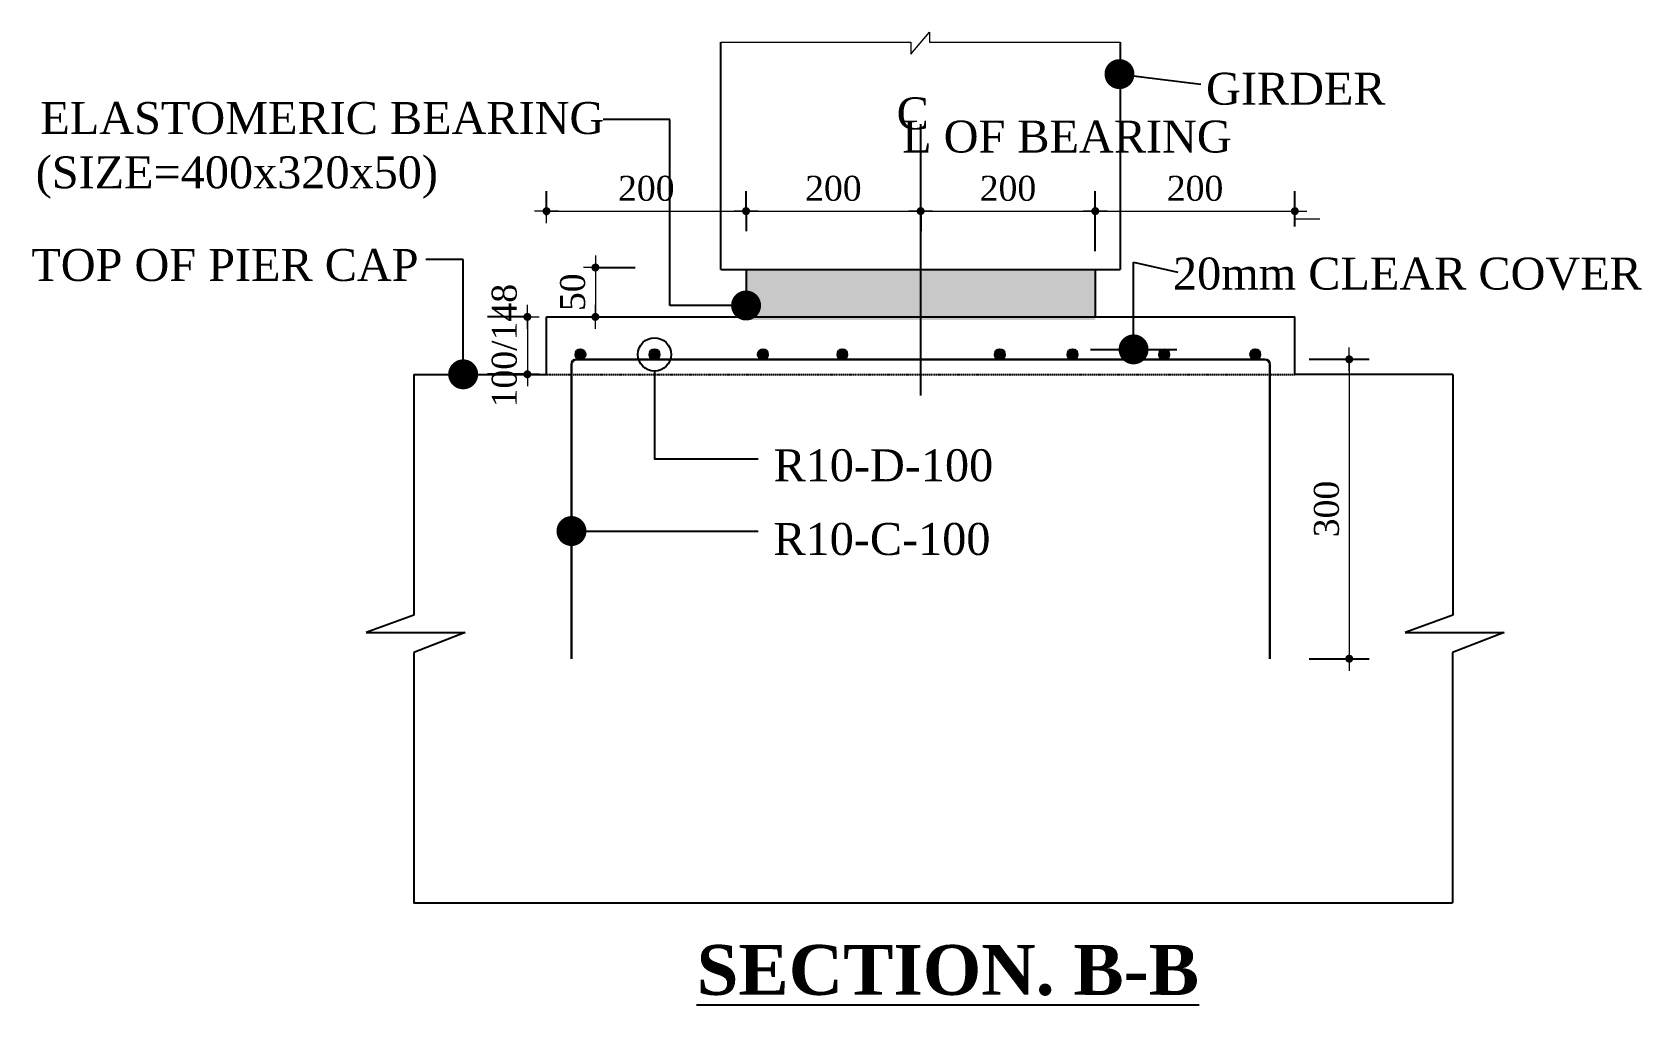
# Model space of a CAD drawing. Header units: millimetres. Extents: x -11624 to 10878, y 376 to 14439.
# Drawn here: x 1302 to 2915, y 6179 to 7154 of the extents above; entities that cross this region are included whole.
import ezdxf

# ---------------------------------------------------------------- set-up
doc = ezdxf.new("R2010")
doc.units = ezdxf.units.MM
doc.header["$LTSCALE"] = 4
doc.linetypes.add('HIDDEN', pattern=[9.525, 6.35, -3.175])
for name, color, linetype in [('Bearing  peat', 11, 'Continuous'), ('Extra Line', 70, 'Continuous'), ('Girder Line', 11, 'Continuous'), ('Hatching', 35, 'Continuous'), ('Text', 7, 'Continuous')]:
    doc.layers.add(name, color=color, linetype=linetype)
doc.layers.add('Ber', color=12, linetype='Continuous', lineweight=30)
doc.layers.add('Dimision', color=4, linetype='Continuous', lineweight=18)
doc.styles.get("Standard").update_dxf_attribs({"font": 'times.ttf'})
doc.dimstyles.new('ISO-25', dxfattribs={"dimtxt": 15, "dimasz": 15, "dimexe": 20, "dimexo": 10.625, "dimgap": 15, "dimtad": 1, "dimdec": 1, "dimdsep": 46, "dimtxsty": 'Standard', "dimblk": 'DOT', "dimcen": 2.5, "dimclrd": 256, "dimclre": 256, "dimclrt": 256, "dimadec": 0, "dimazin": 0, "dimtfac": 1, "dimtdec": 1, "dimtix": 1, "dimtmove": 0, "dimatfit": 3, "dimldrblk": 'DOT', "dimfxl": 1, "dimlwd": -1, "dimarcsym": 0})
doc.dimstyles.new('ISO-25N', dxfattribs={"dimtxt": 25, "dimasz": 0.2, "dimexe": 40, "dimexo": 40, "dimgap": 25, "dimtad": 1, "dimdec": 0, "dimtxsty": 'Standard', "dimblk": 'D_TIC', "dimcen": 52.5, "dimclrd": 256, "dimclre": 256, "dimclrt": 256, "dimadec": 0, "dimazin": 0, "dimtfac": 1, "dimtdec": 0, "dimtix": 1, "dimtmove": 0, "dimatfit": 3, "dimldrblk": 'DOT', "dimfxl": 40, "dimfxlon": 1, "dimlwd": -1, "dimarcsym": 0})

# ---------------------------------------------------------------- blocks, each defined once
blk = doc.blocks.new('D_TIC')
at = {"layer": 'Dimision', "ltscale": 5}
for p, q in [((-60, 0), (60, 0)), ((0, 60), (0, -60))]:
    blk.add_line(p, q, dxfattribs=at)
at = {"layer": 'Dimision', "ltscale": 5, "const_width": 20}
blk.add_lwpolyline([(-10, 0, 1), (10, 0, 1)], format="xyb", close=True, dxfattribs=at)
blk = doc.blocks.new('*D53')
at = {"layer": 'Defpoints', "color": 0, "linetype": 'Continuous', "ltscale": 0.1, "transparency": 16777216}
for p in [(2017.7, 6974.3), (2017.7, 6954.3), (1817.7, 6940)]:
    blk.add_point(p, dxfattribs=at)
at = {"layer": 'Dimision', "linetype": 'Continuous', "lineweight": -2, "ltscale": 0.1, "transparency": 16777216}
for p, q in [((1817.7, 6970), (1817.7, 6994.3)), ((2017.7, 6974.3), (2017.7, 6994.3))]:
    blk.add_line(p, q, dxfattribs=at)
at = {"layer": 'Dimision', "linetype": 'Continuous', "ltscale": 0.1, "transparency": 16777216}
blk.add_line((1817.9, 6974.3), (2017.5, 6974.3), dxfattribs=at)
at = {"layer": 'Dimision', "linetype": 'Continuous', "ltscale": 0.1, "transparency": 16777216, "xscale": 0.2, "yscale": 0.2, "zscale": 0.2, "rotation": 180}
blk.add_blockref('D_TIC', (1817.7, 6974.3), dxfattribs=at)
at = {"layer": 'Dimision', "linetype": 'Continuous', "ltscale": 0.1, "transparency": 16777216, "xscale": 0.2, "yscale": 0.2, "zscale": 0.2}
blk.add_blockref('D_TIC', (2017.7, 6974.3), dxfattribs=at)
at = {"layer": 'Dimision', "linetype": 'Continuous', "ltscale": 0.1, "transparency": 16777216, "insert": (1917.7, 6997), "char_height": 25, "attachment_point": 5}
blk.add_mtext('200', dxfattribs=at)
blk = doc.blocks.new('_Dot')
at = {"color": 0, "linetype": 'ByBlock', "lineweight": -2}
blk.add_line((-0.5, 0), (-1, 0), dxfattribs=at)
at = {"color": 0, "linetype": 'ByBlock', "const_width": 0.5}
blk.add_lwpolyline([(-0.25, 0, 1), (0.25, 0, 1)], format="xyb", close=True, dxfattribs=at)
blk = doc.blocks.new('*D54')
at = {"layer": 'Defpoints', "color": 0, "linetype": 'Continuous', "ltscale": 0.1, "transparency": 16777216}
for p in [(2567.7, 6974.3), (2367.7, 6940), (2567.7, 6928.8)]:
    blk.add_point(p, dxfattribs=at)
at = {"layer": 'Dimision', "linetype": 'Continuous', "lineweight": -2, "ltscale": 0.1, "transparency": 16777216}
for p, q in [((2367.7, 6970), (2367.7, 6994.3)), ((2567.7, 6958.8), (2567.7, 6994.3))]:
    blk.add_line(p, q, dxfattribs=at)
at = {"layer": 'Dimision', "linetype": 'Continuous', "ltscale": 0.1, "transparency": 16777216}
blk.add_line((2367.9, 6974.3), (2567.5, 6974.3), dxfattribs=at)
at = {"layer": 'Dimision', "linetype": 'Continuous', "ltscale": 0.1, "transparency": 16777216, "xscale": 0.2, "yscale": 0.2, "zscale": 0.2, "rotation": 180}
blk.add_blockref('D_TIC', (2367.7, 6974.3), dxfattribs=at)
at = {"layer": 'Dimision', "linetype": 'Continuous', "ltscale": 0.1, "transparency": 16777216, "xscale": 0.2, "yscale": 0.2, "zscale": 0.2}
blk.add_blockref('D_TIC', (2567.7, 6974.3), dxfattribs=at)
at = {"layer": 'Dimision', "linetype": 'Continuous', "ltscale": 0.1, "transparency": 16777216, "insert": (2467.7, 6997), "char_height": 25, "attachment_point": 5}
blk.add_mtext('200', dxfattribs=at)
blk = doc.blocks.new('*D55')
at = {"layer": 'Defpoints', "color": 0, "linetype": 'Continuous', "ltscale": 0.1, "transparency": 16777216}
for p in [(1819.2, 6868.3), (1798.5, 6810.8), (1819.2, 6810.8)]:
    blk.add_point(p, dxfattribs=at)
at = {"layer": 'Dimision', "linetype": 'Continuous', "lineweight": -2, "ltscale": 0.1, "transparency": 16777216}
for p, q in [((1798.5, 6868.3), (1758.5, 6868.3)), ((1798.5, 6810.8), (1758.5, 6810.8))]:
    blk.add_line(p, q, dxfattribs=at)
at = {"layer": 'Dimision', "linetype": 'Continuous', "ltscale": 0.1, "transparency": 16777216}
blk.add_line((1798.5, 6868.1), (1798.5, 6811), dxfattribs=at)
at = {"layer": 'Dimision', "linetype": 'Continuous', "ltscale": 0.1, "transparency": 16777216, "xscale": 0.2, "yscale": 0.2, "zscale": 0.2}
for p, rotation in [((1798.5, 6868.3), 90), ((1798.5, 6810.8), 270)]:
    blk.add_blockref('D_TIC', p, dxfattribs=dict(at, rotation=rotation))
at = {"layer": 'Dimision', "linetype": 'Continuous', "ltscale": 0.1, "transparency": 16777216, "insert": (1775.5, 6839.5), "char_height": 20, "attachment_point": 5, "rotation": 90}
blk.add_mtext('{\\H1.25x;100/148}', dxfattribs=at)
blk = doc.blocks.new('*D179')
at = {"layer": 'Defpoints', "color": 0, "linetype": 'Continuous', "ltscale": 0.1, "transparency": 16777216}
for p in [(2537.7, 6825.8), (2542.7, 6525.8), (2622.2, 6525.8)]:
    blk.add_point(p, dxfattribs=at)
at = {"layer": 'Dimision', "linetype": 'Continuous', "lineweight": -2, "ltscale": 0.1, "transparency": 16777216}
for p, q in [((2582.2, 6825.8), (2642.2, 6825.8)), ((2582.2, 6525.8), (2642.2, 6525.8))]:
    blk.add_line(p, q, dxfattribs=at)
at = {"layer": 'Dimision', "linetype": 'Continuous', "ltscale": 0.1, "transparency": 16777216}
blk.add_line((2622.2, 6825.6), (2622.2, 6526), dxfattribs=at)
at = {"layer": 'Dimision', "linetype": 'Continuous', "ltscale": 0.1, "transparency": 16777216, "xscale": 0.2, "yscale": 0.2, "zscale": 0.2}
for p, rotation in [((2622.2, 6825.8), 90), ((2622.2, 6525.8), 270)]:
    blk.add_blockref('D_TIC', p, dxfattribs=dict(at, rotation=rotation))
at = {"layer": 'Dimision', "linetype": 'Continuous', "ltscale": 0.1, "transparency": 16777216, "insert": (2599.5, 6675.8), "char_height": 25, "attachment_point": 5, "rotation": 90}
blk.add_mtext('300', dxfattribs=at)
blk = doc.blocks.new('*D56')
at = {"layer": 'Defpoints', "color": 0, "linetype": 'Continuous', "ltscale": 0.1, "transparency": 16777216}
for p in [(1856.7, 6917.8), (1856.7, 6868.3), (1866.7, 6868.3)]:
    blk.add_point(p, dxfattribs=at)
at = {"layer": 'Dimision', "linetype": 'Continuous', "ltscale": 0.1, "transparency": 16777216}
for p, q in [((1866.7, 6918), (1866.7, 6918.2)), ((1866.7, 6917.8), (1866.7, 6868.3)), ((1866.7, 6868.1), (1866.7, 6867.9))]:
    blk.add_line(p, q, dxfattribs=at)
at = {"layer": 'Dimision', "linetype": 'Continuous', "lineweight": -2, "ltscale": 0.1, "transparency": 16777216}
for p, q in [((1866.7, 6917.8), (1906.7, 6917.8)), ((1866.7, 6868.3), (1906.7, 6868.3))]:
    blk.add_line(p, q, dxfattribs=at)
at = {"layer": 'Dimision', "linetype": 'Continuous', "ltscale": 0.1, "transparency": 16777216, "xscale": 0.2, "yscale": 0.2, "zscale": 0.2}
for p, rotation in [((1866.7, 6917.8), 270), ((1866.7, 6868.3), 90)]:
    blk.add_blockref('D_TIC', p, dxfattribs=dict(at, rotation=rotation))
at = {"layer": 'Dimision', "linetype": 'Continuous', "ltscale": 0.1, "transparency": 16777216, "insert": (1844, 6893), "char_height": 25, "attachment_point": 5, "rotation": 90}
blk.add_mtext('50', dxfattribs=at)
blk = doc.blocks.new('*D57')
at = {"layer": 'Defpoints', "color": 0, "linetype": 'Continuous', "ltscale": 0.1, "transparency": 16777216}
for p in [(2017.7, 6990.7), (2192.7, 6974.3), (2192.7, 6915.7)]:
    blk.add_point(p, dxfattribs=at)
at = {"layer": 'Dimision', "linetype": 'Continuous', "lineweight": -2, "ltscale": 0.1, "transparency": 16777216}
for p, q in [((2192.7, 6945.7), (2192.7, 6994.3)), ((2017.7, 6974.3), (2017.7, 6954.3))]:
    blk.add_line(p, q, dxfattribs=at)
at = {"layer": 'Dimision', "linetype": 'Continuous', "ltscale": 0.1, "transparency": 16777216}
blk.add_line((2017.9, 6974.3), (2192.5, 6974.3), dxfattribs=at)
at = {"layer": 'Dimision', "linetype": 'Continuous', "ltscale": 0.1, "transparency": 16777216, "xscale": 0.2, "yscale": 0.2, "zscale": 0.2, "rotation": 180}
blk.add_blockref('D_TIC', (2017.7, 6974.3), dxfattribs=at)
at = {"layer": 'Dimision', "linetype": 'Continuous', "ltscale": 0.1, "transparency": 16777216, "xscale": 0.2, "yscale": 0.2, "zscale": 0.2}
blk.add_blockref('D_TIC', (2192.7, 6974.3), dxfattribs=at)
at = {"layer": 'Dimision', "linetype": 'Continuous', "ltscale": 0.1, "transparency": 16777216, "insert": (2105.2, 6997), "char_height": 25, "attachment_point": 5}
blk.add_mtext('200', dxfattribs=at)
blk = doc.blocks.new('*D58')
at = {"layer": 'Defpoints', "color": 0, "linetype": 'Continuous', "ltscale": 0.1, "transparency": 16777216}
for p in [(2192.7, 6990.7), (2367.7, 6974.3), (2367.7, 6876.1)]:
    blk.add_point(p, dxfattribs=at)
at = {"layer": 'Dimision', "linetype": 'Continuous', "lineweight": -2, "ltscale": 0.1, "transparency": 16777216}
for p, q in [((2367.7, 6934.3), (2367.7, 6994.3)), ((2192.7, 6974.3), (2192.7, 6954.3))]:
    blk.add_line(p, q, dxfattribs=at)
at = {"layer": 'Dimision', "linetype": 'Continuous', "ltscale": 0.1, "transparency": 16777216}
blk.add_line((2192.9, 6974.3), (2367.5, 6974.3), dxfattribs=at)
at = {"layer": 'Dimision', "linetype": 'Continuous', "ltscale": 0.1, "transparency": 16777216, "xscale": 0.2, "yscale": 0.2, "zscale": 0.2, "rotation": 180}
blk.add_blockref('D_TIC', (2192.7, 6974.3), dxfattribs=at)
at = {"layer": 'Dimision', "linetype": 'Continuous', "ltscale": 0.1, "transparency": 16777216, "xscale": 0.2, "yscale": 0.2, "zscale": 0.2}
blk.add_blockref('D_TIC', (2367.7, 6974.3), dxfattribs=at)
at = {"layer": 'Dimision', "linetype": 'Continuous', "ltscale": 0.1, "transparency": 16777216, "insert": (2280.2, 6997), "char_height": 25, "attachment_point": 5}
blk.add_mtext('200', dxfattribs=at)

msp = doc.modelspace()

# ---------------------------------------------------------------- hatches: boundary and pattern name
at = {"layer": 'Ber', "linetype": 'Continuous'}
for points in [[(1846.74, 6830.76, 1), (1856.74, 6830.76, 1)], [(1920.93, 6830.76, 1), (1930.93, 6830.76, 1)], [(2029.6, 6830.76, 1), (2039.6, 6830.76, 1)], [(2029.6, 6830.76, 1), (2039.6, 6830.76, 1)], [(2109.18, 6830.76, 1), (2119.18, 6830.76, 1)], [(2267.02, 6830.76, 1), (2277.02, 6830.76, 1)], [(2267.02, 6830.76, 1), (2277.02, 6830.76, 1)], [(2339.84, 6830.76, 1), (2349.84, 6830.76, 1)], [(2431.74, 6830.76, 1), (2441.74, 6830.76, 1)], [(2523.08, 6830.76, 1), (2533.08, 6830.76, 1)]]:
    msp.add_hatch(color=256, dxfattribs=at).paths.add_polyline_path(points)
at = {"layer": 'Hatching', "linetype": 'Continuous', "ltscale": 3}
h = msp.add_hatch(color=256, dxfattribs=at)
h.paths.add_polyline_path([(2192.71, 6865.26), (2367.71, 6865.26), (2367.71, 6915.68), (2192.71, 6915.68)])
h.paths.add_polyline_path([(2017.71, 6865.26), (2192.71, 6865.26), (2192.71, 6915.68), (2017.71, 6915.68)])

# ---------------------------------------------------------------- linework, layer by layer
at = {"layer": 'Bearing  peat', "linetype": 'Continuous', "ltscale": 3}
for p, q in [((1992.47, 6915.68), (1992.47, 7143.51)), ((2392.68, 7143.44), (2392.68, 6915.68)), ((1992.47, 6915.68), (2392.68, 6915.68)), ((2017.71, 6915.68), (2017.71, 6868.26)), ((2367.71, 6915.68), (2367.71, 6868.26)), ((1684.9, 6810.76), (1817.71, 6810.76)), ((1684.9, 6810.76), (1684.9, 6569.38)), ((2726.03, 6810.76), (2567.71, 6810.76)), ((2726.03, 6810.76), (2726.03, 6569.38)), ((1684.9, 6569.38), (1636.99, 6551.98)), ((2726.03, 6569.38), (2678.12, 6551.98)), ((1636.99, 6551.98), (1736.33, 6552.07)), ((1736.33, 6552.07), (1684.64, 6532.07)), ((2678.12, 6551.98), (2777.46, 6552.07)), ((2777.46, 6552.07), (2725.77, 6532.07)), ((1684.64, 6532.07), (1684.64, 6281.19)), ((2725.77, 6532.07), (2725.68, 6281.19)), ((1684.55, 6281.19), (2725.68, 6281.19))]:
    msp.add_line(p, q, dxfattribs=at)
at = {"layer": 'Ber', "linetype": 'Continuous', "ltscale": 3}
for p, q in [((1847.71, 6825.76), (2537.71, 6825.76)), ((1842.71, 6525.76), (1842.71, 6820.76)), ((2542.71, 6525.76), (2542.71, 6820.76))]:
    msp.add_line(p, q, dxfattribs=at)
at = {"layer": 'Ber', "linetype": 'Continuous'}
for centre in [(1851.74, 6830.76), (1925.93, 6830.76), (2034.6, 6830.76), (2034.6, 6830.76), (2114.18, 6830.76), (2272.02, 6830.76), (2272.02, 6830.76), (2344.84, 6830.76), (2436.74, 6830.76), (2528.08, 6830.76)]:
    msp.add_circle(centre, 5, dxfattribs=at)
at = {"layer": 'Ber', "linetype": 'Continuous', "ltscale": 3}
for centre, start, end in [((1847.71, 6820.76), 90, 180), ((2537.71, 6820.76), 0, 90)]:
    msp.add_arc(centre, 5, start, end, dxfattribs=at)
at = {"layer": 'Dimision', "linetype": 'Continuous', "ltscale": 3}
for p, q in [((2182.82, 7131.62), (2201.54, 7153.59)), ((2201.54, 7153.59), (2201.54, 7143.44)), ((1992.47, 7143.51), (2166.98, 7143.44)), ((2166.98, 7143.44), (2182.82, 7143.44)), ((2182.82, 7143.53), (2182.82, 7131.62)), ((2201.54, 7143.44), (2392.68, 7143.44)), ((2567.71, 6966.58), (2592.71, 6966.58))]:
    msp.add_line(p, q, dxfattribs=at)
at = {"layer": 'Extra Line', "linetype": 'Continuous', "ltscale": 3}
msp.add_line((2192.71, 6789.58), (2192.71, 7061.41), dxfattribs=at)
at = {"layer": 'Extra Line', "linetype": 'HIDDEN', "ltscale": 0.05}
msp.add_line((1817.71, 6810.76), (2567.71, 6810.76), dxfattribs=at)
at = {"layer": 'Girder Line', "linetype": 'Continuous', "ltscale": 3}
for p, q in [((1817.71, 6868.26), (2567.71, 6868.26)), ((1817.71, 6810.76), (1817.71, 6868.26)), ((2567.71, 6810.76), (2567.71, 6868.26)), ((2362.84, 6835.76), (2449.26, 6835.76))]:
    msp.add_line(p, q, dxfattribs=at)
at = {"layer": 'Text', "linetype": 'Continuous', "ltscale": 3}
msp.add_line((1941.4, 7066.25), (1874.42, 7066.25), dxfattribs=at)
msp.add_lwpolyline([(1925.93, 6814.04), (1925.93, 6726.02), (2029.92, 6726.02)], dxfattribs=at)
msp.add_circle((1925.93, 6830.76), 16.71, dxfattribs=at)

# ---------------------------------------------------------------- texts
for s, p in [('ELASTOMERIC BEARING', (1310.4, 7051.61)), ('(SIZE=400x320x50)', (1305.77, 6997.19))]:
    msp.add_text(s, height=32, dxfattribs=at).set_placement(p)
at = {"layer": 'Text'}
for s, insert, char_height, width, attachment_point in [('{\\fTimes New Roman|b0|i0|c0|p18;GIRDER}', (2658.62, 7112.98), 32, 634.4051, 3), ('{\\fTimes New Roman|b1|i0|c0|p18;\\LSECTION. B-B}', (1968.07, 6239.02), 50, 961.5176, 1)]:
    msp.add_mtext(s, dxfattribs=dict(at, insert=insert, char_height=char_height, width=width, attachment_point=attachment_point))
at = {"layer": 'Text', "linetype": 'Continuous', "ltscale": 3, "char_height": 32, "attachment_point": 3}
for s, insert, width in [('{\\fTimes New Roman|b0|i0|c0|p18;C}', (2200.84, 7088.27), 634.4051), ('{\\fTimes New Roman|b0|i0|c0|p18;L OF BEARING}', (2504.43, 7065.04), 634.4051), ('TOP OF PIER CAP', (1689.48, 6936.35), 634.4051), ('{\\fTimes New Roman|b0|i0|c0|p18;20mm CLEAR COVER}', (2915.5, 6927.74), 634.4051), ('R10-D-100', (2265.39, 6735.65), 559.4051), ('R10-C-100', (2262.64, 6661.79), 559.4051)]:
    msp.add_mtext(s, dxfattribs=dict(at, insert=insert, width=width))

# ---------------------------------------------------------------- dimensions: what is measured, and where the dimension line sits
at = {"layer": 'Dimision', "linetype": 'Continuous', "ltscale": 0.1}
for base, p1, p2, picture, middle in [((2017.71, 6974.29), (1817.71, 6940.02), (2017.71, 6954.29), '*D53', (1917.71, 6997.01)), ((2567.71, 6974.29), (2367.71, 6940.02), (2567.71, 6928.77), '*D54', (2467.71, 6997.01))]:
    dim = msp.add_linear_dim(base=base, p1=p1, p2=p2, dimstyle='ISO-25N', override={"dimexe": 20, "dimexo": 30, "dimgap": 10}, dxfattribs=at)
    dim.commit()
    dim.dimension.update_dxf_attribs({"geometry": picture, "text_midpoint": middle})
for base, p1, p2, picture, middle in [((2192.71, 6974.29), (2017.71, 6990.65), (2192.71, 6915.68), '*D57', (2105.21, 6997.01)), ((2367.71, 6974.29), (2192.71, 6990.65), (2367.71, 6876.08), '*D58', (2280.21, 6997.01))]:
    dim = msp.add_linear_dim(base=base, p1=p1, p2=p2, angle=180, text='200', dimstyle='ISO-25N', override={"dimexe": 20, "dimexo": 30, "dimgap": 10}, dxfattribs=at)
    dim.commit()
    dim.dimension.update_dxf_attribs({"geometry": picture, "text_midpoint": middle})
for base, p1, p2, override, picture, middle in [((1866.72252278, 6868.25542253), (1856.72252278, 6917.75542253), (1856.72252278, 6868.25542253), {"dimgap": 10}, '*D56', (1844.00622862, 6893.00542253)), ((2622.18, 6525.76), (2537.71, 6825.76), (2542.71, 6525.76), {"dimexe": 20, "dimexo": 30, "dimgap": 10}, '*D179', (2599.46, 6675.76))]:
    dim = msp.add_linear_dim(base=base, p1=p1, p2=p2, angle=90, dimstyle='ISO-25N', override=override, dxfattribs=at)
    dim.commit()
    dim.dimension.update_dxf_attribs({"geometry": picture, "text_midpoint": middle})
dim = msp.add_linear_dim(base=(1798.54, 6810.76), p1=(1819.22, 6868.26), p2=(1819.22, 6810.76), angle=90, text='{\\H1.25x;100/148}', dimstyle='ISO-25N', override={"dimtxt": 20, "dimgap": 10}, dxfattribs=at)
dim.commit()
dim.dimension.update_dxf_attribs({"geometry": '*D55', "text_midpoint": (1798.54, 6839.51), "dimtype": 160})

# ---------------------------------------------------------------- leaders
at = {"layer": 'Text', "linetype": 'Continuous', "ltscale": 3}
for points in [[(2391.94, 7111.57), (2473.55, 7101.57)], [(2017.71, 6879.75), (1941.4, 6879.75), (1941.4, 7066.25)], [(1734.2, 6810.76), (1734.2, 6925.95), (1696.89, 6925.95)], [(2406.07, 6835.76), (2406.07, 6923.1), (2450.29, 6913.1)], [(1842.71, 6653.72), (2029.92, 6653.72)]]:
    msp.add_leader(points, dimstyle='ISO-25', override={"dimasz": 30, "dimtad": 0}, dxfattribs=at)

doc.saveas('drawing.dxf')
